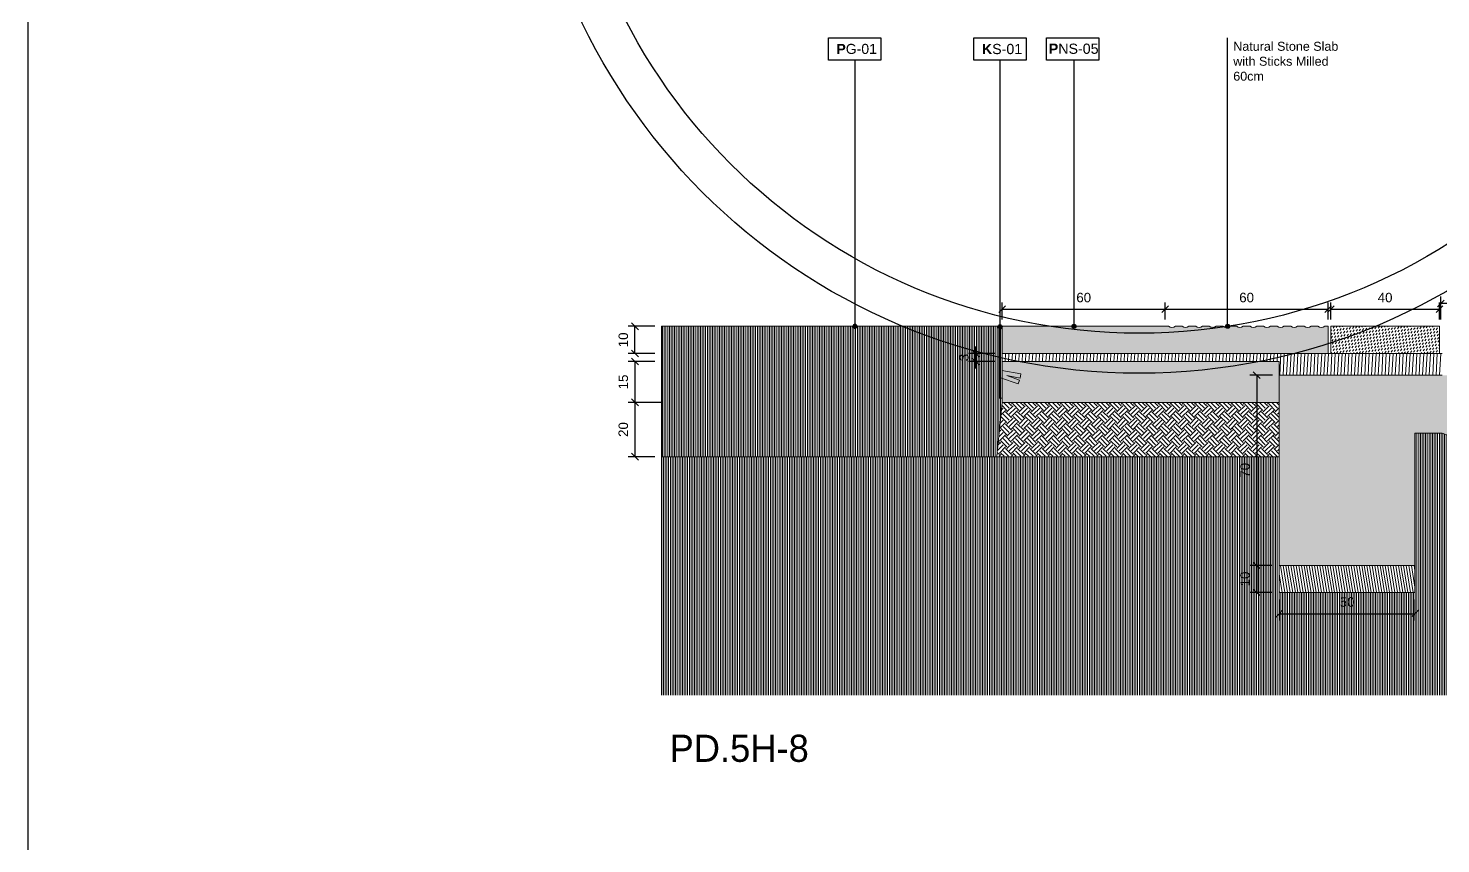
# Model space of a CAD drawing. Header units: metres. Extents: x -325 to 301, y -147 to 149.
# Drawn here: x 62.23 to 67.44, y 33.71 to 36.71 of the extents above; entities that cross this region are included whole.
import ezdxf

# ---------------------------------------------------------------- set-up
doc = ezdxf.new("R2010")
doc.units = ezdxf.units.M
doc.layers.get('Defpoints').update_dxf_attribs({"lineweight": 13})
doc.layers.add('-aux', color=50, linetype='Continuous', plot=False)
doc.layers.add('-AUX-QAD', color=5, linetype='Continuous', plot=False)
doc.layers.add('0-TX-1_25', color=7, linetype='Continuous', true_color=0x3f4f7f)
for name, color, linetype, lineweight, true_color in [('03-TR-Paviment_01_Compacted Ground', 7, 'Continuous', 5, 0xc5a967), ('03-TR-Paviment_08_Natural Stone Bleachers', 7, 'Continuous', 5, 0xafad9d), ('3-TR sorra granitica', 7, 'Continuous', 0, 0xf2dac9), ('3-TR tot_u', 7, 'Continuous', 5, 0x787878)]:
    doc.layers.add(name, color=color, linetype=linetype, lineweight=lineweight, true_color=true_color)
for name, color, linetype, lineweight in [('1-CM', 7, 'Continuous', 0), ('2-metall', 5, 'Continuous', 0), ('3-TR Formigó', 252, 'Continuous', 0), ('3-TR Seleccionat', 44, 'Continuous', 0), ('3-TR Tot-u', 37, 'Continuous', 0)]:
    doc.layers.add(name, color=color, linetype=linetype, lineweight=lineweight)
for name, color, linetype in [('1-SECCIÓ', 1, 'Continuous'), ('A-KEYPLAN_HATCH', 7, 'Continuous'), ('A_TEXT_2', 7, 'Continuous')]:
    doc.layers.add(name, color=color, linetype=linetype)
doc.styles.add('Arial_4', font='arial.ttf', dxfattribs={"height": 1.8})
doc.styles.get("Standard").update_dxf_attribs({"font": 'arial.ttf'})
doc.styles.add('x-llegenda materials$0$ENGRAVERS', font='TT0586M.TTF')
doc.dimstyles.new('ISO-25', dxfattribs={"dimtxt": 0.1, "dimasz": 0.1, "dimexe": 0.1, "dimexo": 0.1, "dimgap": 0.1, "dimtad": 1, "dimdec": 0, "dimlfac": 100, "dimzin": 9, "dimtxsty": 'Standard', "dimblk": 'OBLIQUE', "dimcen": 0.1, "dimadec": 0, "dimazin": 0, "dimtfac": 1, "dimtdec": 0, "dimtmove": 0, "dimatfit": 3, "dimldrblk": 'OBLIQUE', "dimfxl": 1, "dimarcsym": 0})

# ---------------------------------------------------------------- blocks, each defined once
blk = doc.blocks.new('_Oblique')
at = {"color": 0, "lineweight": -2}
blk.add_line((-0.5, -0.5), (0.5, 0.5), dxfattribs=at)
blk = doc.blocks.new('*D1935')
at = {"layer": '0-TX-1_25', "color": 0, "lineweight": -2, "transparency": 16777216}
for p, q in [((67.4366, 35.64), (67.4366, 35.7241)), ((67.8366, 35.6991), (67.4366, 35.6991)), ((67.8366, 35.64), (67.8366, 35.7241))]:
    blk.add_line(p, q, dxfattribs=at)
at = {"layer": 'Defpoints', "color": 0, "transparency": 16777216}
for p in [(67.4366, 35.6991), (67.4366, 35.615), (67.8366, 35.615)]:
    blk.add_point(p, dxfattribs=at)
at = {"layer": '0-TX-1_25', "color": 0, "lineweight": -2, "transparency": 16777216, "xscale": 0.025, "yscale": 0.025, "zscale": 0.025, "rotation": 180}
blk.add_blockref('_Oblique', (67.4366, 35.6991), dxfattribs=at)
at = {"layer": '0-TX-1_25', "color": 0, "lineweight": -2, "transparency": 16777216, "xscale": 0.025, "yscale": 0.025, "zscale": 0.025}
blk.add_blockref('_Oblique', (67.8366, 35.6991), dxfattribs=at)
at = {"layer": '0-TX-1_25', "color": 0, "transparency": 16777216, "insert": (67.6366, 35.742), "char_height": 0.035, "attachment_point": 5}
blk.add_mtext('40', dxfattribs=at)
blk = doc.blocks.new('*D1939')
at = {"layer": '0-TX-1_25', "color": 0, "lineweight": -2, "transparency": 16777216}
for p, q in [((64.5418, 35.485), (64.4439, 35.485)), ((64.4689, 35.485), (64.4689, 35.335)), ((64.5689, 35.335), (64.4439, 35.335))]:
    blk.add_line(p, q, dxfattribs=at)
at = {"layer": 'Defpoints', "color": 0, "transparency": 16777216}
for p in [(64.5668, 35.485), (64.4689, 35.335), (65.8216, 35.335)]:
    blk.add_point(p, dxfattribs=at)
at = {"layer": '0-TX-1_25', "color": 0, "lineweight": -2, "transparency": 16777216, "xscale": 0.025, "yscale": 0.025, "zscale": 0.025}
for p, rotation in [((64.4689, 35.485), 90), ((64.4689, 35.335), 270)]:
    blk.add_blockref('_Oblique', p, dxfattribs=dict(at, rotation=rotation))
at = {"layer": '0-TX-1_25', "color": 0, "transparency": 16777216, "insert": (64.4261, 35.41), "char_height": 0.035, "attachment_point": 5, "rotation": 90}
blk.add_mtext('15', dxfattribs=at)
blk = doc.blocks.new('*D1940')
at = {"layer": '0-TX-1_25', "color": 0, "lineweight": -2, "transparency": 16777216}
for p, q in [((64.5418, 35.335), (64.4439, 35.335)), ((64.4689, 35.335), (64.4689, 35.135)), ((64.5418, 35.135), (64.4439, 35.135))]:
    blk.add_line(p, q, dxfattribs=at)
at = {"layer": 'Defpoints', "color": 0, "transparency": 16777216}
for p in [(64.5668, 35.335), (64.4689, 35.135), (64.5668, 35.135)]:
    blk.add_point(p, dxfattribs=at)
at = {"layer": '0-TX-1_25', "color": 0, "lineweight": -2, "transparency": 16777216, "xscale": 0.025, "yscale": 0.025, "zscale": 0.025}
for p, rotation in [((64.4689, 35.335), 90), ((64.4689, 35.135), 270)]:
    blk.add_blockref('_Oblique', p, dxfattribs=dict(at, rotation=rotation))
at = {"layer": '0-TX-1_25', "color": 0, "transparency": 16777216, "insert": (64.4261, 35.235), "char_height": 0.035, "attachment_point": 5, "rotation": 90}
blk.add_mtext('20', dxfattribs=at)
blk = doc.blocks.new('hatch keyplan 2')
at = {"layer": 'A-KEYPLAN_HATCH'}
blk.add_lwpolyline([(0, 0.00548), (0.01287, 0.00548), (0.01287, 0), (0, 0)], close=True, dxfattribs=at)
blk = doc.blocks.new('hatch keyplan')
at = {"layer": 'A-KEYPLAN_HATCH'}
blk.add_blockref('hatch keyplan 2', (1.43058, 0.85215), dxfattribs=at)
blk = doc.blocks.new('PNS_05')
at = {"layer": 'A-KEYPLAN_HATCH', "xscale": 0.7124947396918078, "yscale": 0.7124947396918078, "zscale": 0.7124947396918078}
blk.add_blockref('hatch keyplan', (-1.01928, -0.60715), dxfattribs=at)
at = {"layer": 'A_TEXT_2', "insert": (-0.00057, 0.00291), "char_height": 0.0017812, "attachment_point": 1}
blk.add_mtext_dynamic_manual_height_columns('\\pi0.00097;{\\fArial|b1|i0|c0|p34;P}NS-05', width=0.0103753, gutter_width=0.01069, heights=[0], dxfattribs=at)
blk = doc.blocks.new('POINT')
at = {"layer": '0-TX-1_25'}
h = blk.add_hatch(dxfattribs=at)
h.set_pattern_fill('ANGLE', color=256)
h.set_pattern_definition([(0, (-83.747, -12.726), (0, 6.985), [5.08, -1.905]), (90, (-83.747, -12.726), (-6.985, 4e-16), [5.08, -1.905])])
edge = h.paths.add_edge_path()
edge.add_arc((0, 0), 0.0075, 0, 360)
h = blk.add_hatch(color=256, dxfattribs=at)
h.dxf.hatch_style = 1
edge = h.paths.add_edge_path()
edge.add_arc((0, 0), 0.0075, 0, 360)
blk.add_circle((0, 0), 0.0075, dxfattribs=at)
blk = doc.blocks.new('*D1938')
at = {"layer": '0-TX-1_25', "color": 0, "lineweight": -2, "transparency": 16777216}
for p, q in [((67.0316, 35.64), (67.0316, 35.7026)), ((67.4316, 35.64), (67.4316, 35.7026)), ((67.0316, 35.6776), (67.4316, 35.6776))]:
    blk.add_line(p, q, dxfattribs=at)
at = {"layer": 'Defpoints', "color": 0, "transparency": 16777216}
for p in [(67.4316, 35.6776), (67.0316, 35.615), (67.4316, 35.615)]:
    blk.add_point(p, dxfattribs=at)
at = {"layer": '0-TX-1_25', "color": 0, "lineweight": -2, "transparency": 16777216, "xscale": 0.025, "yscale": 0.025, "zscale": 0.025, "rotation": 180}
blk.add_blockref('_Oblique', (67.0316, 35.6776), dxfattribs=at)
at = {"layer": '0-TX-1_25', "color": 0, "lineweight": -2, "transparency": 16777216, "xscale": 0.025, "yscale": 0.025, "zscale": 0.025}
blk.add_blockref('_Oblique', (67.4316, 35.6776), dxfattribs=at)
at = {"layer": '0-TX-1_25', "color": 0, "transparency": 16777216, "insert": (67.2316, 35.7205), "char_height": 0.035, "attachment_point": 5}
blk.add_mtext('40', dxfattribs=at)
blk = doc.blocks.new('*D1943')
at = {"layer": '0-TX-1_25', "color": 0, "lineweight": -2, "transparency": 16777216}
for p, q in [((66.4216, 35.64), (66.4216, 35.7026)), ((67.0216, 35.64), (67.0216, 35.7026)), ((66.4216, 35.6776), (67.0216, 35.6776))]:
    blk.add_line(p, q, dxfattribs=at)
at = {"layer": 'Defpoints', "color": 0, "transparency": 16777216}
for p in [(67.0216, 35.6776), (66.4216, 35.615), (67.0216, 35.615)]:
    blk.add_point(p, dxfattribs=at)
at = {"layer": '0-TX-1_25', "color": 0, "lineweight": -2, "transparency": 16777216, "xscale": 0.025, "yscale": 0.025, "zscale": 0.025, "rotation": 180}
blk.add_blockref('_Oblique', (66.4216, 35.6776), dxfattribs=at)
at = {"layer": '0-TX-1_25', "color": 0, "lineweight": -2, "transparency": 16777216, "xscale": 0.025, "yscale": 0.025, "zscale": 0.025}
blk.add_blockref('_Oblique', (67.0216, 35.6776), dxfattribs=at)
at = {"layer": '0-TX-1_25', "color": 0, "transparency": 16777216, "insert": (66.7216, 35.7205), "char_height": 0.035, "attachment_point": 5}
blk.add_mtext('60', dxfattribs=at)
blk = doc.blocks.new('*D1944')
at = {"layer": '0-TX-1_25', "color": 0, "lineweight": -2, "transparency": 16777216}
for p, q in [((65.7237, 35.515), (65.7237, 35.54)), ((65.7966, 35.515), (65.6987, 35.515)), ((65.7966, 35.485), (65.6987, 35.485)), ((65.7237, 35.485), (65.7237, 35.515)), ((65.7237, 35.485), (65.7237, 35.46))]:
    blk.add_line(p, q, dxfattribs=at)
at = {"layer": 'Defpoints', "color": 0, "transparency": 16777216}
for p in [(65.7237, 35.515), (65.8216, 35.515), (65.8216, 35.485)]:
    blk.add_point(p, dxfattribs=at)
at = {"layer": '0-TX-1_25', "color": 0, "lineweight": -2, "transparency": 16777216, "xscale": 0.025, "yscale": 0.025, "zscale": 0.025}
for p, rotation in [((65.7237, 35.515), 270), ((65.7237, 35.485), 90)]:
    blk.add_blockref('_Oblique', p, dxfattribs=dict(at, rotation=rotation))
at = {"layer": '0-TX-1_25', "color": 0, "transparency": 16777216, "insert": (65.6808, 35.5), "char_height": 0.035, "attachment_point": 5, "rotation": 90}
blk.add_mtext('3', dxfattribs=at)
blk = doc.blocks.new('*D1945')
at = {"layer": '0-TX-1_25', "color": 0, "lineweight": -2, "transparency": 16777216}
for p, q in [((64.5418, 35.615), (64.4439, 35.615)), ((64.4689, 35.515), (64.4689, 35.615)), ((64.5418, 35.515), (64.4439, 35.515))]:
    blk.add_line(p, q, dxfattribs=at)
at = {"layer": 'Defpoints', "color": 0, "transparency": 16777216}
for p in [(64.4689, 35.615), (64.5668, 35.615), (64.5668, 35.515)]:
    blk.add_point(p, dxfattribs=at)
at = {"layer": '0-TX-1_25', "color": 0, "lineweight": -2, "transparency": 16777216, "xscale": 0.025, "yscale": 0.025, "zscale": 0.025}
for p, rotation in [((64.4689, 35.615), 90), ((64.4689, 35.515), 270)]:
    blk.add_blockref('_Oblique', p, dxfattribs=dict(at, rotation=rotation))
at = {"layer": '0-TX-1_25', "color": 0, "transparency": 16777216, "insert": (64.4261, 35.565), "char_height": 0.035, "attachment_point": 5, "rotation": 90}
blk.add_mtext('10', dxfattribs=at)
blk = doc.blocks.new('PG01')
at = {"layer": 'A-KEYPLAN_HATCH'}
blk.add_blockref('hatch keyplan', (-1.42958, -0.85215), dxfattribs=at)
at = {"layer": 'A-KEYPLAN_HATCH', "insert": (0.00021, 0.00402), "char_height": 0.0024588, "attachment_point": 1, "line_spacing_factor": 0.938532, "style": 'Arial_4'}
blk.add_mtext_dynamic_manual_height_columns('\\pi0.00276;{\\fArial|b1|i0|c0|p34;P}G-01', width=0.0145619, gutter_width=0.015, heights=[0], dxfattribs=at)
blk = doc.blocks.new('PROFIL 150x1')
at = {"layer": '2-metall'}
blk.add_hatch(color=256, dxfattribs=at).paths.add_polyline_path([(-0.0016, 0.1501), (-0.0016, 0.003), (-0.0015, -0.0467), (-0.0065, -0.0467), (-0.0066, 0.1501)])
blk.add_line((-0.0066, 0), (-0.0066, 0), dxfattribs=at)
for points in [[(-0.0065, -0.0467), (-0.0015, -0.0467), (-0.0065, -0.0467), (-0.0066, 0.1501), (-0.0016, 0.1501)], [(-0.0009, 0.0288), (0.0512, 0.0192), (0.0491, 0.0078), (0.013, 0.0145), (0.0473, 0.0025), (0.0437, -0.0076), (-0.0037, 0.0083)]]:
    blk.add_lwpolyline(points, dxfattribs=at)
blk = doc.blocks.new('K05')
at = {"layer": 'A-KEYPLAN_HATCH'}
blk.add_blockref('hatch keyplan', (-1.43058, -0.85215), dxfattribs=at)
at = {"layer": 'A_TEXT_2', "insert": (-0.0008, 0.00402), "char_height": 0.0025, "attachment_point": 1}
blk.add_mtext_dynamic_manual_height_columns('\\pi0.00278;{\\fArial|b1|i0|c0|p34;K}S-01', width=0.0145619, gutter_width=0.015, heights=[0], dxfattribs=at)
blk = doc.blocks.new('*D1946')
at = {"layer": '0-TX-1_25', "color": 0, "lineweight": -2, "transparency": 16777216}
for p, q in [((65.8216, 35.64), (65.8216, 35.7026)), ((66.4216, 35.64), (66.4216, 35.7026)), ((65.8216, 35.6776), (66.4216, 35.6776))]:
    blk.add_line(p, q, dxfattribs=at)
at = {"layer": 'Defpoints', "color": 0, "transparency": 16777216}
for p in [(66.4216, 35.6776), (65.8216, 35.615), (66.4216, 35.615)]:
    blk.add_point(p, dxfattribs=at)
at = {"layer": '0-TX-1_25', "color": 0, "lineweight": -2, "transparency": 16777216, "xscale": 0.025, "yscale": 0.025, "zscale": 0.025, "rotation": 180}
blk.add_blockref('_Oblique', (65.8216, 35.6776), dxfattribs=at)
at = {"layer": '0-TX-1_25', "color": 0, "lineweight": -2, "transparency": 16777216, "xscale": 0.025, "yscale": 0.025, "zscale": 0.025}
blk.add_blockref('_Oblique', (66.4216, 35.6776), dxfattribs=at)
at = {"layer": '0-TX-1_25', "color": 0, "transparency": 16777216, "insert": (66.1216, 35.7205), "char_height": 0.035, "attachment_point": 5}
blk.add_mtext('60', dxfattribs=at)
blk = doc.blocks.new('*D3001')
at = {"layer": '0-TX-1_25', "color": 0, "lineweight": -2, "transparency": 16777216}
for p, q in [((66.8166, 34.735), (66.7338, 34.735)), ((66.7588, 34.735), (66.7588, 34.635)), ((66.8166, 34.635), (66.7338, 34.635))]:
    blk.add_line(p, q, dxfattribs=at)
at = {"layer": 'Defpoints', "color": 0, "transparency": 16777216}
for p in [(66.8416, 34.735), (66.7588, 34.635), (66.8416, 34.635)]:
    blk.add_point(p, dxfattribs=at)
at = {"layer": '0-TX-1_25', "color": 0, "lineweight": -2, "transparency": 16777216, "xscale": 0.025, "yscale": 0.025, "zscale": 0.025}
for p, rotation in [((66.7588, 34.735), 90), ((66.7588, 34.635), 270)]:
    blk.add_blockref('_Oblique', p, dxfattribs=dict(at, rotation=rotation))
at = {"layer": '0-TX-1_25', "color": 0, "transparency": 16777216, "insert": (66.7159, 34.685), "char_height": 0.035, "attachment_point": 5, "rotation": 90}
blk.add_mtext('10', dxfattribs=at)
blk = doc.blocks.new('*D3002')
at = {"layer": '0-TX-1_25', "color": 0, "lineweight": -2, "transparency": 16777216}
for p, q in [((66.8416, 34.61), (66.8416, 34.5323)), ((67.3416, 34.61), (67.3416, 34.5323)), ((66.8416, 34.5573), (67.3416, 34.5573))]:
    blk.add_line(p, q, dxfattribs=at)
at = {"layer": 'Defpoints', "color": 0, "transparency": 16777216}
for p in [(66.8416, 34.635), (67.3416, 34.635), (67.3416, 34.5573)]:
    blk.add_point(p, dxfattribs=at)
at = {"layer": '0-TX-1_25', "color": 0, "lineweight": -2, "transparency": 16777216, "xscale": 0.025, "yscale": 0.025, "zscale": 0.025, "rotation": 180}
blk.add_blockref('_Oblique', (66.8416, 34.5573), dxfattribs=at)
at = {"layer": '0-TX-1_25', "color": 0, "lineweight": -2, "transparency": 16777216, "xscale": 0.025, "yscale": 0.025, "zscale": 0.025}
blk.add_blockref('_Oblique', (67.3416, 34.5573), dxfattribs=at)
at = {"layer": '0-TX-1_25', "color": 0, "transparency": 16777216, "insert": (67.0916, 34.6001), "char_height": 0.035, "attachment_point": 5}
blk.add_mtext('50', dxfattribs=at)
blk = doc.blocks.new('*D3003')
at = {"layer": '0-TX-1_25', "color": 0, "lineweight": -2, "transparency": 16777216}
for p, q in [((66.8167, 35.435), (66.7338, 35.435)), ((66.7588, 35.435), (66.7588, 34.735)), ((66.8166, 34.735), (66.7338, 34.735))]:
    blk.add_line(p, q, dxfattribs=at)
at = {"layer": 'Defpoints', "color": 0, "transparency": 16777216}
for p in [(66.8417, 35.435), (66.7588, 34.735), (66.8416, 34.735)]:
    blk.add_point(p, dxfattribs=at)
at = {"layer": '0-TX-1_25', "color": 0, "lineweight": -2, "transparency": 16777216, "xscale": 0.025, "yscale": 0.025, "zscale": 0.025}
for p, rotation in [((66.7588, 35.435), 90), ((66.7588, 34.735), 270)]:
    blk.add_blockref('_Oblique', p, dxfattribs=dict(at, rotation=rotation))
at = {"layer": '0-TX-1_25', "color": 0, "transparency": 16777216, "insert": (66.7159, 35.085), "char_height": 0.035, "attachment_point": 5, "rotation": 90}
blk.add_mtext('70', dxfattribs=at)

msp = doc.modelspace()

# ---------------------------------------------------------------- hatches: boundary and pattern name
at = {"layer": '03-TR-Paviment_01_Compacted Ground'}
h = msp.add_hatch(dxfattribs=at)
h.set_pattern_fill('ANSI31', color=256, scale=0.002, angle=45)
h.set_pattern_definition([(90, (23.9558643, -6.570481), (-0.00635, 0), [])])
h.paths.add_polyline_path([(64.5668, 35.135), (65.8019, 35.1369), (65.8216, 35.335), (65.8216, 35.615), (64.5668, 35.615)])
at = {"layer": '03-TR-Paviment_08_Natural Stone Bleachers'}
h = msp.add_hatch(dxfattribs=at)
h.set_pattern_fill('DASH', color=256, scale=0.002611, angle=233, style=0, double=1)
h.set_pattern_definition([(233, (-85.9226555, -89.232847), (0.0016315323, -0.0116089556), [0.0082894435, -0.0082894435])])
edge = h.paths.add_edge_path()
edge.add_arc((66.9966, 35.6281), 0.0181, 226.3972, 313.6028)
edge.add_line((67.0091, 35.615), (67.0216, 35.615))
edge.add_line((67.0216, 35.615), (67.0216, 35.5157))
edge.add_line((67.0216, 35.5157), (65.8216, 35.515))
edge.add_line((65.8216, 35.515), (65.8237, 35.615))
edge.add_line((65.8237, 35.615), (66.4341, 35.615))
edge.add_arc((66.4466, 35.6281), 0.0181, 226.3972, 313.6028)
edge.add_line((66.4591, 35.615), (66.4841, 35.615))
edge.add_arc((66.4966, 35.6281), 0.0181, 226.3972, 313.6028)
edge.add_line((66.5091, 35.615), (66.5341, 35.615))
edge.add_arc((66.5466, 35.6281), 0.0181, 226.3972, 313.6028)
edge.add_line((66.5591, 35.615), (66.6341, 35.615))
edge.add_arc((66.6466, 35.6281), 0.0181, 226.3972, 313.6028)
edge.add_line((66.6591, 35.615), (66.6841, 35.615))
edge.add_arc((66.6966, 35.6281), 0.0181, 226.3972, 313.6028)
edge.add_line((66.7091, 35.615), (66.7341, 35.615))
edge.add_arc((66.7466, 35.6281), 0.0181, 226.3972, 313.6028)
edge.add_line((66.7591, 35.615), (66.7841, 35.615))
edge.add_arc((66.7966, 35.6281), 0.0181, 226.3972, 313.6028)
edge.add_line((66.8091, 35.615), (66.8341, 35.615))
edge.add_arc((66.8466, 35.6281), 0.0181, 226.3972, 313.6028)
edge.add_line((66.8591, 35.615), (66.8841, 35.615))
edge.add_arc((66.8966, 35.6281), 0.0181, 226.3972, 313.6028)
edge.add_line((66.9091, 35.615), (66.9341, 35.615))
edge.add_arc((66.9466, 35.6281), 0.0181, 226.3972, 313.6028)
edge.add_line((66.9591, 35.615), (66.9841, 35.615))
h = msp.add_hatch(dxfattribs=at)
h.set_pattern_fill('DASH', color=256, scale=0.002611, angle=233, style=0, double=1)
h.set_pattern_definition([(233, (-85.5126555, -89.232847), (0.0016315323, -0.0116089556), [0.0082894435, -0.0082894435])])
h.paths.add_polyline_path([(67.0337, 35.615), (67.0316, 35.515), (67.4316, 35.5157), (67.4316, 35.615)])
at = {"layer": '3-TR Formigó'}
h = msp.add_hatch(dxfattribs=at)
h.set_pattern_fill('ANSI31', color=256, scale=0.003, angle=234.1752)
h.set_pattern_definition([(279.175244, (-142.120457, -9.285954), (0.00940313004, 0.0015188056), [])])
h.paths.add_polyline_path([(67.3416, 34.735), (66.8416, 34.735), (66.8416, 34.635), (67.3416, 34.635)])
at = {"layer": '3-TR Seleccionat'}
h = msp.add_hatch(dxfattribs=at)
h.set_pattern_fill('ANSI31', color=256, scale=0.002, angle=225, style=0)
h.set_pattern_definition([(270, (64.4152305, 34.524686), (0.00635, -2e-18), [])])
h.paths.add_polyline_path([(68.8516, 34.8355), (68.8516, 34.3386), (68.3516, 34.3386), (68.3516, 34.8891), (67.4416, 35.222), (67.3416, 35.222), (67.3416, 34.635), (66.8416, 34.635), (66.8416, 35.135), (64.5668, 35.135), (64.5684, 34.7197), (64.5668, 34.2572), (71.5671, 34.2571), (71.5668, 34.8358), (69.5168, 34.8358)])
at = {"layer": '3-TR sorra granitica'}
h = msp.add_hatch(dxfattribs=at)
h.set_pattern_fill('LINE', color=256, scale=0.1, angle=51.1041, style=0)
h.set_pattern_definition([(86.7506083, (101.37116, 242.021524), (-0.0124799034, 0.00070852734), [])])
h.paths.add_polyline_path([(65.7373, 35.4947), (65.7376, 35.4947), (65.7376, 35.5145), (65.7373, 35.5145)])
h.paths.add_polyline_path([(65.8216, 35.515), (65.8216, 35.485), (66.8416, 35.4852), (66.8416, 35.435), (67.4416, 35.435), (67.4419, 35.5149)])
at = {"layer": '3-TR Tot-u'}
h = msp.add_hatch(dxfattribs=at)
h.set_pattern_fill('EARTH', color=256, scale=0.005, angle=-80.8248, style=0)
h.set_pattern_definition([(44.999999995, (-269465.351125, 738598.26277), (3.8e-12, 0.0449012806053), [0.03175, -0.03175]), (44.999999995, (-269465.359544, 738598.27119), (3.8e-12, 0.0449012806053), [0.03175, -0.03175]), (44.999999995, (-269465.367963, 738598.279608), (3.8e-12, 0.0449012806053), [0.03175, -0.03175]), (134.999999995, (-269465.367963, 738598.28522), (-0.0449012806053, 3.8e-12), [0.03175, -0.03175]), (134.999999995, (-269465.359544, 738598.29364), (-0.0449012806053, 3.8e-12), [0.03175, -0.03175]), (134.999999995, (-269465.351125, 738598.30206), (-0.0449012806053, 3.8e-12), [0.03175, -0.03175])])
h.paths.add_polyline_path([(66.8416, 35.1357), (66.8416, 35.335), (65.8216, 35.335), (65.8019, 35.1369)])
at = {"layer": '3-TR tot_u'}
h = msp.add_hatch(dxfattribs=at)
h.set_pattern_fill('AR-CONC', color=256, scale=0.0002, angle=90.2664)
h.set_pattern_definition([(140.266414, (41.066266, -32.998448), (0.003018359, 0.036451363), [0.00381, -0.04191]), (85.266414, (41.066266, -32.998448), (-0.038178181, -0.007226283), [0.003048, -0.033528117]), (190.71786, (41.066518, -32.99541), (-0.035159821, 0.02922508), [0.003238002, -0.035618049]), (136.450614, (41.056106, -32.998495), (0.008156283, 0.05425432), [0.005715, -0.062865]), (186.90197, (41.056786, -32.993974), (-0.049705466, 0.047250218), [0.004857005, -0.05342712]), (81.450565, (41.056106, -32.998495), (-0.049705466, 0.047250218), [0.004571993, -0.050291946]), (111.266414, (41.058622, -32.993403), (0.020311824, 0.030417653), [0.00381, -0.04191]), (56.266414, (41.058622, -32.993403), (-0.036894668, 0.012188985), [0.003048, -0.033528]), (161.71786, (41.060315, -32.99087), (-0.016582845, 0.042606638), [0.003238002, -0.035617988]), (127.766414, (41.066266, -32.998448), (-0.0169136972, 0.0005390813), [0, -0.0331216, 0, -0.034036, 0, -0.033655]), (97.766414, (41.066266, -32.998448), (-0.020098038, 0.0132706243), [0, -0.0194056, 0, -0.0323596, 0, -0.012827]), (57.766414, (41.066319, -33.009776), (0.0010196429, 0.0271231534), [0, -0.0127, 0, -0.039624, 0, -0.052578]), (47.766414, (41.066342, -33.014856), (-0.005222997, 0.0296018704), [0, -0.01651, 0, -0.0263144, 0, -0.037338])])
h.paths.add_polyline_path([(66.8416, 35.335), (66.8416, 35.435), (66.8416, 35.485), (65.8216, 35.485), (65.8216, 35.335)])
h = msp.add_hatch(dxfattribs=at)
h.set_pattern_fill('AR-CONC', color=256, scale=0.0002, angle=90.2664)
h.set_pattern_definition([(140.266414, (3.425684, -16.30607), (0.003018359, 0.036451363), [0.00381, -0.04191]), (85.266414, (3.425684, -16.30607), (-0.038178181, -0.007226283), [0.003048, -0.033528117]), (190.71786, (3.425935, -16.303033), (-0.035159821, 0.02922508), [0.003238002, -0.035618049]), (136.450614, (3.415524, -16.306118), (0.008156283, 0.05425432), [0.005715, -0.062865]), (186.90197, (3.416204, -16.301596), (-0.049705466, 0.047250218), [0.004857005, -0.05342712]), (81.450565, (3.415524, -16.30612), (-0.049705466, 0.047250218), [0.004571993, -0.050291946]), (111.266414, (3.41804, -16.301026), (0.020311824, 0.030417653), [0.00381, -0.04191]), (56.266414, (3.41804, -16.301026), (-0.036894668, 0.012188985), [0.003048, -0.033528]), (161.71786, (3.419733, -16.29849), (-0.016582845, 0.042606638), [0.003238002, -0.035617988]), (127.766414, (3.425684, -16.30607), (-0.0169136972, 0.0005390813), [0, -0.0331216, 0, -0.034036, 0, -0.033655]), (97.766414, (3.425684, -16.30607), (-0.020098038, 0.0132706243), [0, -0.0194056, 0, -0.0323596, 0, -0.012827]), (57.766414, (3.425737, -16.317399), (0.0010196429, 0.0271231534), [0, -0.0127, 0, -0.039624, 0, -0.052578]), (47.766414, (3.42576, -16.322479), (-0.005222997, 0.0296018704), [0, -0.01651, 0, -0.0263144, 0, -0.037338])])
h.paths.add_polyline_path([(66.8416, 35.435), (67.4416, 35.435), (67.8516, 35.435), (67.8516, 35.315), (67.8516, 35.285), (68.2516, 35.285), (68.2516, 35.1386), (68.8516, 35.1386), (68.8516, 34.4386), (68.3516, 34.4386), (68.3516, 34.8891), (67.4416, 35.222), (67.3416, 35.222), (67.3416, 34.735), (66.8416, 34.735)])

# ---------------------------------------------------------------- linework, layer by layer
at = {"layer": '-aux'}
msp.add_lwpolyline([(62.2345, 3.4567), (62.2345, 133.4567)], dxfattribs=at)
at = {"layer": '-AUX-QAD'}
for radius in [2.2751, 2.1279]:
    msp.add_circle((66.3257, 37.7172), radius, dxfattribs=at)
at = {"layer": '0-TX-1_25'}
for points in [[(66.6516, 35.6151), (66.6516, 36.676)], [(65.2789, 36.5939), (65.2789, 35.615)], [(65.8136, 35.6129), (65.8136, 36.5939)], [(66.086, 35.615), (66.086, 36.5939)]]:
    msp.add_lwpolyline(points, dxfattribs=at)
at = {"layer": '1-CM'}
for points in [[(66.2216, 35.615), (64.5668, 35.615)], [(65.8216, 35.615), (65.8216, 35.335), (65.8019, 35.1369)], [(67.0091, 35.615), (67.0216, 35.615), (67.0216, 35.515), (65.8216, 35.515), (65.8216, 35.615), (66.4341, 35.615)], [(66.4591, 35.615), (66.4841, 35.615)], [(66.5091, 35.615), (66.5341, 35.615)], [(66.5591, 35.615), (66.5841, 35.615)], [(66.6091, 35.615), (66.6341, 35.615)], [(66.6591, 35.615), (66.6841, 35.615)], [(66.7091, 35.615), (66.7341, 35.615)], [(66.7591, 35.615), (66.7841, 35.615)], [(66.8091, 35.615), (66.8341, 35.615)], [(66.8591, 35.615), (66.8841, 35.615)], [(66.9091, 35.615), (66.9341, 35.615)], [(66.9591, 35.615), (66.9841, 35.615)], [(67.4416, 35.515), (65.8216, 35.515)], [(66.8416, 35.4852), (65.8216, 35.485)], [(66.8416, 35.435), (66.8416, 35.4848)], [(67.4416, 35.435), (66.8416, 35.435), (66.8416, 34.735), (67.3416, 34.735), (67.3416, 35.222), (67.4416, 35.222), (68.3516, 34.8891), (68.3516, 34.4386), (68.8516, 34.4386), (68.8516, 35.1386), (68.2516, 35.1386)], [(66.8416, 35.335), (65.8216, 35.335)], [(66.8416, 35.135), (64.5668, 35.135)], [(66.8416, 34.735), (66.8416, 34.635), (67.3416, 34.635), (67.3416, 34.735)]]:
    msp.add_lwpolyline(points, dxfattribs=at)
msp.add_lwpolyline([(66.4216, 35.615), (66.4341, 35.615, 0.4), (66.4591, 35.615), (66.4841, 35.615, 0.4), (66.5091, 35.615), (66.5341, 35.615, 0.4), (66.5591, 35.615), (66.5841, 35.615, 0.4), (66.6091, 35.615), (66.6341, 35.615, 0.4), (66.6591, 35.615), (66.6841, 35.615, 0.4), (66.7091, 35.615), (66.7341, 35.615, 0.4), (66.7591, 35.615), (66.7841, 35.615, 0.4), (66.8091, 35.615), (66.8341, 35.615, 0.4), (66.8591, 35.615), (66.8841, 35.615, 0.4), (66.9091, 35.615), (66.9341, 35.615, 0.4), (66.9591, 35.615), (66.9841, 35.615, 0.4), (67.0091, 35.615), (67.0216, 35.615)], format="xyb", dxfattribs=at)
msp.add_lwpolyline([(67.0316, 35.615), (67.4316, 35.615), (67.4316, 35.515), (67.0316, 35.515)], close=True, dxfattribs=at)
at = {"layer": '1-SECCIÓ'}
msp.add_line((64.5668, 35.615), (64.5668, 34.2571), dxfattribs=at)

# ---------------------------------------------------------------- block references
at = {"xscale": 14.99999999999007, "yscale": 14.99999999999007, "zscale": 14.99999999999007}
msp.add_blockref('K05', (65.717, 36.5939), dxfattribs=at)
at = {"color": 244, "true_color": 0x991b1e, "xscale": 21.05278700931629, "yscale": 21.05278700931629, "zscale": 21.05278700931629}
msp.add_blockref('PNS_05', (65.9845, 36.5939), dxfattribs=at)
at = {"layer": '0-TX-1_25', "xscale": 15, "yscale": 15, "zscale": 15}
msp.add_blockref('PG01', (65.1664, 36.5939), dxfattribs=at)
at = {"layer": '0-TX-1_25', "xscale": -1, "rotation": 1.131780543641376}
msp.add_blockref('POINT', (65.2789, 35.615), dxfattribs=at)
at = {"layer": '0-TX-1_25'}
for p in [(65.8136, 35.6129), (66.6516, 35.6151)]:
    msp.add_blockref('POINT', p, dxfattribs=at)
at = {"layer": '0-TX-1_25', "rotation": 358.8682194563586}
msp.add_blockref('POINT', (66.086, 35.615), dxfattribs=at)
at = {"layer": '1-CM', "xscale": 1.351503000644483, "yscale": 1.351503000644483, "zscale": 1.351503000644483, "rotation": 359.9825624229049}
msp.add_blockref('PROFIL 150x1', (65.8207, 35.4139), dxfattribs=at)

# ---------------------------------------------------------------- texts
at = {"layer": '-aux', "insert": (64.5964, 34.112), "char_height": 0.1, "width": 19.210099, "attachment_point": 1, "style": 'x-llegenda materials$0$ENGRAVERS'}
msp.add_mtext('PD.5H-8', dxfattribs=at)
at = {"layer": '0-TX-1_25', "insert": (66.6724, 36.6618), "char_height": 0.033, "attachment_point": 1}
msp.add_mtext_dynamic_manual_height_columns('Natural Stone Slab with Sticks Milled 60cm', width=0.403548, gutter_width=12.5, heights=[0], dxfattribs=at)

# ---------------------------------------------------------------- dimensions: what is measured, and where the dimension line sits
at = {"layer": '0-TX-1_25'}
for base, p1, p2, picture, middle in [((66.4216, 35.6776), (65.8216, 35.615), (66.4216, 35.615), '*D1946', (66.1216, 35.7205)), ((67.0216, 35.6776), (66.4216, 35.615), (67.0216, 35.615), '*D1943', (66.7216, 35.7205)), ((67.4316, 35.6776), (67.0316, 35.615), (67.4316, 35.615), '*D1938', (67.2316, 35.7205)), ((67.3416, 34.5573), (66.8416, 34.635), (67.3416, 34.635), '*D3002', (67.0916, 34.6001))]:
    dim = msp.add_linear_dim(base=base, p1=p1, p2=p2, dimstyle='ISO-25', override={"dimtxt": 0.035, "dimasz": 0.025, "dimexe": 0.025, "dimexo": 0.025, "dimgap": 0.025, "dimblk1": 'Oblique', "dimblk2": 'Oblique', "dimsah": 1, "dimfxl": 0.1, "dimfxlon": 1, "dimarcsym": 1}, dxfattribs=at)
    dim.commit()
    dim.dimension.update_dxf_attribs({"geometry": picture, "text_midpoint": middle})
for base, p1, p2, angle, picture, middle in [((67.4366, 35.6991), (67.8366, 35.615), (67.4366, 35.615), 180, '*D1935', (67.6366, 35.742)), ((64.4689, 35.615), (64.5668, 35.515), (64.5668, 35.615), 90, '*D1945', (64.4261, 35.565)), ((64.4689, 35.335), (64.5668, 35.485), (65.8216, 35.335), 90, '*D1939', (64.4261, 35.41)), ((66.7588, 34.735), (66.8417, 35.435), (66.8416, 34.735), 90, '*D3003', (66.7159, 35.085)), ((64.4689, 35.135), (64.5668, 35.335), (64.5668, 35.135), 90, '*D1940', (64.4261, 35.235)), ((66.7588, 34.635), (66.8416, 34.735), (66.8416, 34.635), 90, '*D3001', (66.7159, 34.685))]:
    dim = msp.add_linear_dim(base=base, p1=p1, p2=p2, angle=angle, dimstyle='ISO-25', override={"dimtxt": 0.035, "dimasz": 0.025, "dimexe": 0.025, "dimexo": 0.025, "dimgap": 0.025, "dimblk1": 'Oblique', "dimblk2": 'Oblique', "dimsah": 1, "dimfxl": 0.1, "dimfxlon": 1, "dimarcsym": 1}, dxfattribs=at)
    dim.commit()
    dim.dimension.update_dxf_attribs({"geometry": picture, "text_midpoint": middle})
dim = msp.add_linear_dim(base=(65.7237, 35.515), p1=(65.8216, 35.485), p2=(65.8216, 35.515), angle=90, dimstyle='ISO-25', override={"dimtxt": 0.035, "dimasz": 0.025, "dimexe": 0.025, "dimexo": 0.025, "dimgap": 0.025, "dimblk1": 'Oblique', "dimblk2": 'Oblique', "dimsah": 1, "dimfxl": 0.1, "dimfxlon": 1, "dimarcsym": 1}, dxfattribs=at)
dim.commit()
dim.dimension.update_dxf_attribs({"geometry": '*D1944', "text_midpoint": (65.7237, 35.5), "dimtype": 160})

doc.saveas('drawing.dxf')
